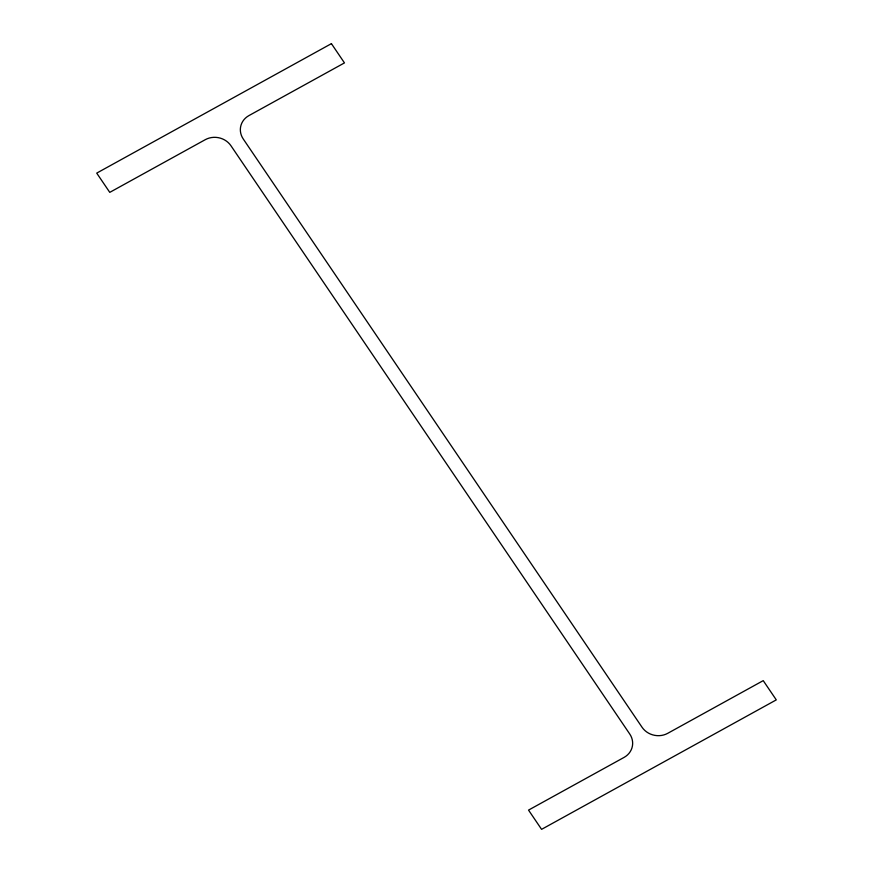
<?xml version="1.0" encoding="UTF-8"?>
<svg xmlns="http://www.w3.org/2000/svg" width="873" height="873" viewBox="0 0 873 873"><rect width="100%" height="100%" fill="white"/><g stroke="black" fill="none" stroke-linecap="round" stroke-linejoin="round"><path stroke-width="1.31" d="M331.413 43.65L96.717 173.116L109.769 192.366L205.286 139.669A18.66 17.024 11.6 0 1 230.963 145.758L629.749 734.018A18.66 17.024 11.6 0 1 624.053 757.415L528.536 810.1L541.587 829.35L776.283 699.884L763.231 680.634L667.714 733.331A18.66 17.024 11.6 0 1 642.037 727.242L243.251 138.982A18.66 17.024 11.6 0 1 248.947 115.585L344.464 62.9L331.413 43.65"/></g></svg>
